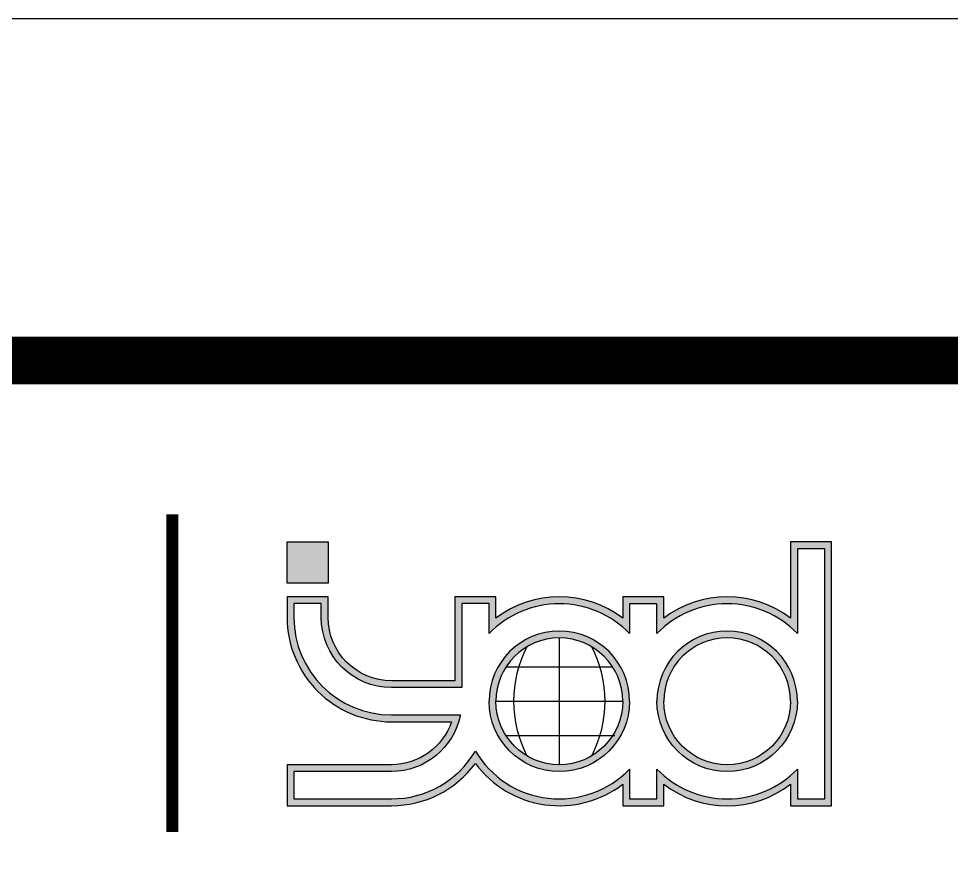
# Model space of a CAD drawing. Extents: x -55118 to 386282, y -631686 to -470886.
# Drawn here: x -52431 to -49702, y -485627 to -483186 of the extents above; entities that cross this region are included whole.
import ezdxf

# ---------------------------------------------------------------- set-up
doc = ezdxf.new("R2010")
doc.units = 0
doc.header["$LTSCALE"] = 1000
doc.header["$MEASUREMENT"] = 0
for name, color, linetype in [('3', 3, 'CONTINUOUS'), ('WALL', 6, 'CONTINUOUS'), ('图框', 4, 'CONTINUOUS'), ('家具', 35, 'CONTINUOUS')]:
    doc.layers.add(name, color=color, linetype=linetype)

# ---------------------------------------------------------------- blocks, each defined once
blk = doc.blocks.new('目录')
at = {"layer": '图框'}
h = blk.add_hatch(color=256, dxfattribs=at)
h.dxf.hatch_style = 1
edge = h.paths.add_edge_path()
edge.add_line((380416.0293867012, 428991.1786193297), (380110.4484078224, 428991.1786193297))
edge.add_line((380110.4484078224, 428991.1786193297), (380110.4484078224, 428871.1533665204))
edge.add_line((380110.4484078224, 428871.1533665204), (380416.0126843585, 428871.1533665204))
edge.add_arc((380416.0126843586, 429176.6357833499), 305.4824168294435, 269.9999999999891, 323.474240117694)
edge.add_arc((380906.9775180175, 429176.6357833499), 305.4824168295625, 216.5257598822865, 307.385783012156)
edge.add_line((381092.4599348471, 428933.9100532777), (381092.4599348471, 428871.1533665204))
edge.add_line((381092.4599348471, 428871.1533665204), (381212.4599348471, 428871.1533665204))
edge.add_line((381212.4599348471, 428871.1533665204), (381212.4599348471, 428933.9100532776))
edge.add_arc((381397.9423516766, 429176.6357833498), 305.4824168294917, 232.6142169878527, 307.3857830121473)
edge.add_line((381583.4247685061, 428933.9100532776), (381583.4247685061, 428871.1533665203))
edge.add_line((381583.4247685061, 428871.1533665203), (381703.4247685061, 428871.1533665203))
edge.add_line((381703.4247685061, 428871.1533665203), (381703.4247685062, 429642.6006170089))
edge.add_line((381703.4247685062, 429642.6006170089), (381583.4247685062, 429642.6006170089))
edge.add_line((381583.4247685062, 429642.6006170089), (381583.4247685061, 429419.361513422))
edge.add_arc((381397.9423516765, 429176.6357833499), 305.4824168294808, 52.61421698783737, 127.3857830121387)
edge.add_line((381212.4599348471, 429419.3615134221), (381212.4599348471, 429482.1182001794))
edge.add_line((381212.4599348471, 429482.1182001794), (381092.4599348471, 429482.1182001794))
edge.add_line((381092.4599348471, 429482.1182001794), (381092.4599348474, 429419.3615134218))
edge.add_arc((380906.9775180176, 429176.6357833499), 305.4824168295187, 52.61421698777412, 127.3857830121407)
edge.add_line((380721.4951011881, 429419.3615134221), (380721.4951011882, 429482.6006170089))
edge.add_line((380721.4951011882, 429482.6006170089), (380601.4951011882, 429482.6006170089))
edge.add_line((380601.4951011882, 429482.6006170089), (380601.495101188, 429236.6357833501))
edge.add_line((380601.495101188, 429236.6357833501), (380416.0126843585, 429236.6357833501))
edge.add_arc((380416.0126843585, 429422.1182001797), 185.48241682956, 180, 270, ccw=False)
edge.add_line((380230.530267529, 429422.1182001797), (380230.4484078224, 429482.6006170089))
edge.add_line((380230.4484078224, 429482.6006170089), (380110.6121272357, 429482.6006170089))
edge.add_line((380110.6121272357, 429482.6006170089), (380110.6939869422, 429422.1182001797))
edge.add_arc((380415.9862994707, 429421.9281538901), 305.2923716810005, 179.9643330393461, 270.0049517867347)
edge.add_line((380416.0126843585, 429116.6357833493), (380591.5225899278, 429116.6357833493))
edge.add_arc((380416.0697077001, 429176.5933488256), 185.4147338801293, 269.9875402400103, 341.1331478830919, ccw=False)
edge = h.paths.add_edge_path(flags=16)
edge.add_line((380130.2846884091, 428891.1786190667), (380416.0126843585, 428891.1786190667))
edge.add_arc((380416.0825443246, 429176.5646383702), 285.3860278540715, 269.9859745016769, 329.3089405150046)
edge.add_arc((380906.9775180176, 429176.6357833498), 285.4824168294969, 210.6961818429149, 316.035707738083)
edge.add_line((381112.4599348472, 428978.4510546428), (381112.4599348471, 428891.1533665204))
edge.add_line((381112.4599348471, 428891.1533665204), (381192.4599348471, 428891.1533665204))
edge.add_line((381192.4599348471, 428891.1533665204), (381192.4599348471, 428978.4510546427))
edge.add_arc((381397.9423516766, 429176.6357833499), 285.4824168295804, 223.9642922619503, 316.0357077380496)
edge.add_line((381603.4247685062, 428978.4510546427), (381603.4247685061, 428891.1533665203))
edge.add_line((381603.4247685061, 428891.1533665203), (381683.4247685061, 428891.1533665203))
edge.add_line((381683.4247685061, 428891.1533665203), (381683.4247685062, 429622.6006170089))
edge.add_line((381683.4247685062, 429622.6006170089), (381603.4247685062, 429622.6006170089))
edge.add_line((381603.4247685062, 429622.6006170089), (381603.4247685061, 429374.820512057))
edge.add_arc((381397.9423516766, 429176.6357833499), 285.4824168294158, 43.96429226194975, 136.0357077380419)
edge.add_line((381192.4599348472, 429374.820512057), (381192.4599348471, 429462.1182001794))
edge.add_line((381192.4599348471, 429462.1182001794), (381112.4599348472, 429462.1182001794))
edge.add_line((381112.4599348472, 429462.1182001794), (381112.4599348475, 429374.8205120565))
edge.add_arc((380906.9775180175, 429176.6357833499), 285.4824168295115, 43.96429226180138, 136.0357077380334)
edge.add_line((380701.4951011881, 429374.820512057), (380701.4951011882, 429462.6006170089))
edge.add_line((380701.4951011882, 429462.6006170089), (380621.4951011882, 429462.6006170089))
edge.add_line((380621.4951011882, 429462.6006170089), (380621.4951011881, 429216.6357833501))
edge.add_line((380621.4951011881, 429216.6357833501), (380416.0126843585, 429216.6357833501))
edge.add_arc((380416.0126843585, 429422.1182001797), 205.48241682956, 180, 270, ccw=False)
edge.add_line((380210.530267529, 429422.1182001797), (380210.4484078224, 429462.6006170088))
edge.add_line((380210.4484078224, 429462.6006170088), (380130.4484078224, 429462.6006170088))
edge.add_line((380130.4484078224, 429462.6006170088), (380130.530267529, 429422.1182001797))
edge.add_arc((380416.0126843585, 429422.1182001797), 285.48241682956, 179.9999999999883, 270)
edge.add_line((380416.0126843585, 429136.6357833501), (380617.5642252261, 429136.6357833501))
edge.add_arc((380416.0633284702, 429176.6054508818), 205.4268378669818, 269.9858748062621, 348.78046076670483, ccw=False)
edge.add_line((380416.0126843585, 428971.1786192575), (380130.2846884091, 428971.1786192575))
edge.add_line((380130.2846884091, 428971.1786192575), (380130.2846884091, 428891.1786190667))
h = blk.add_hatch(color=256, dxfattribs=at)
h.dxf.hatch_style = 1
edge = h.paths.add_edge_path(flags=16)
edge.add_arc((380906.9775180176, 429176.6357833499), 185.4824168295017, 0, 180)
edge.add_arc((380906.9775180176, 429176.6357833498), 185.4824168295017, 180, 360)
edge = h.paths.add_edge_path()
edge.add_arc((380906.9775180176, 429176.6357833499), 205.4824168295017, 0, 180)
edge.add_arc((380906.9775180176, 429176.6357833498), 205.4824168295017, 180, 360)
h = blk.add_hatch(color=256, dxfattribs=at)
h.dxf.hatch_style = 1
edge = h.paths.add_edge_path(flags=16)
edge.add_arc((381397.9423516766, 429176.6357833498), 185.4824168295017, 0, 180)
edge.add_arc((381397.9423516766, 429176.6357833497), 185.4824168295017, 180, 360)
edge = h.paths.add_edge_path()
edge.add_arc((381397.9423516766, 429176.6357833498), 205.4824168295017, 0, 180)
edge.add_arc((381397.9423516766, 429176.6357833497), 205.4824168295017, 180, 360)
at = {"layer": '家具'}
h = blk.add_hatch(color=1, dxfattribs=at)
h.dxf.hatch_style = 1
h.paths.add_polyline_path([(380110.6939869422, 429522.6006170089), (380110.6939869422, 429642.6006170089), (380230.6939869422, 429642.6006170089), (380230.6939869423, 429522.6006170089)])
at = {"layer": '3', "const_width": 35}
blk.add_lwpolyline([(379775.0928005419, 429723.848041037), (379775.0928005419, 428794.7265098017)], dxfattribs=at)
at = {"layer": '图框'}
for p, q in [((376638.666014015, 431173.4256043208), (397638.666014015, 431173.4256043208)), ((380906.9775180175, 429362.1182001794), (380906.9775180175, 428991.1533665203)), ((380751.0088342185, 429277.0225186633), (381062.9462018168, 429277.0225186633)), ((380721.4951011881, 429176.6357833499), (381092.4599348471, 429176.6357833499)), ((380751.0088342185, 429076.2490480365), (381069.3796010795, 429076.2490480365))]:
    blk.add_line(p, q, dxfattribs=at)
at = {"layer": '图框', "const_width": 140}
blk.add_lwpolyline([(377638.7140579515, 403514.5667321009), (396638.7140579515, 403514.5667321009), (396638.7140579515, 430173.4256043208), (377638.7140579515, 430173.4256043208), (377638.7140579515, 403514.5667321009)], dxfattribs=at)
blk.add_lwpolyline([(377638.7140579515, 403514.5667321009), (377638.7140579515, 430173.4256043208), (396638.7140579515, 430173.4256043208), (396638.7140579515, 403514.5667321009)], close=True, dxfattribs=at)
at = {"layer": '图框'}
for points in [[(380416.0293867012, 428991.1786193297), (380110.4484078224, 428991.1786193297), (380110.4484078224, 428871.1533665204), (380416.0126843585, 428871.1533665204, 0.2376538055161539), (380661.495101188, 428994.817494887, 0.4186168234180674), (381092.4599348471, 428933.9100532777), (381092.4599348471, 428871.1533665204), (381212.4599348471, 428871.1533665204), (381212.4599348471, 428933.9100532776, 0.3383430506784432), (381583.4247685061, 428933.9100532776), (381583.4247685061, 428871.1533665203), (381703.4247685061, 428871.1533665203), (381703.4247685062, 429642.6006170089), (381583.4247685062, 429642.6006170089), (381583.4247685061, 429419.361513422, 0.3383430506784684), (381212.4599348471, 429419.3615134221), (381212.4599348471, 429482.1182001794), (381092.4599348471, 429482.1182001794), (381092.4599348474, 429419.3615134218, 0.3383430506787751), (380721.4951011881, 429419.3615134221), (380721.4951011882, 429482.6006170089), (380601.4951011882, 429482.6006170089), (380601.495101188, 429236.6357833501), (380416.0126843585, 429236.6357833501, -0.414213562373095), (380230.530267529, 429422.1182001797), (380230.4484078224, 429482.6006170089), (380110.6121272357, 429482.6006170089), (380110.6939869422, 429422.1182001797, 0.4144212186671263), (380416.0126843585, 429116.6357833493), (380591.5225899278, 429116.6357833493, -0.320803099283007)], [(380130.2846884091, 428891.1786190667), (380416.0126843585, 428891.1786190667, 0.2647854732937349), (380661.4951011881, 429030.9011157296, 0.4949885152069157), (381112.4599348472, 428978.4510546428), (381112.4599348471, 428891.1533665204), (381192.4599348471, 428891.1533665204), (381192.4599348471, 428978.4510546427, 0.4248426189905971), (381603.4247685062, 428978.4510546427), (381603.4247685061, 428891.1533665203), (381683.4247685061, 428891.1533665203), (381683.4247685062, 429622.6006170089), (381603.4247685062, 429622.6006170089), (381603.4247685061, 429374.820512057, 0.4248426189905653), (381192.4599348472, 429374.820512057), (381192.4599348471, 429462.1182001794), (381112.4599348472, 429462.1182001794), (381112.4599348475, 429374.8205120565, 0.4248426189913387), (380701.4951011881, 429374.820512057), (380701.4951011882, 429462.6006170089), (380621.4951011882, 429462.6006170089), (380621.4951011881, 429216.6357833501), (380416.0126843585, 429216.6357833501, -0.414213562373095), (380210.530267529, 429422.1182001797), (380210.4484078224, 429462.6006170088), (380130.4484078224, 429462.6006170088), (380130.530267529, 429422.1182001797, 0.414213562373095), (380416.0126843585, 429136.6357833501), (380617.5642252261, 429136.6357833501, -0.3580251858950874), (380416.0126843585, 428971.1786192575), (380130.2846884091, 428971.1786192575)]]:
    blk.add_lwpolyline(points, format="xyb", close=True, dxfattribs=at)
for points in [[(381112.4599348471, 429176.6357833499, 1), (380701.4951011881, 429176.6357833499, 1)], [(381603.4247685061, 429176.6357833498, 1), (381192.4599348471, 429176.6357833498, 1)], [(381092.4599348471, 429176.6357833499, 1), (380721.4951011881, 429176.6357833499, 1)], [(381583.4247685061, 429176.6357833498, 1), (381212.4599348471, 429176.6357833498, 1)], [(381112.4599348471, 429176.6357833498, -1), (380701.4951011881, 429176.6357833498, -1)], [(381092.4599348471, 429176.6357833498, -1), (380721.4951011881, 429176.6357833498, -1)], [(381603.4247685061, 429176.6357833497, -1), (381192.4599348471, 429176.6357833497, -1)], [(381583.4247685061, 429176.6357833497, -1), (381212.4599348471, 429176.6357833497, -1)]]:
    blk.add_lwpolyline(points, format="xyb", dxfattribs=at)
for centre, radius, start, end in [((380416.0126843585, 429176.6357833499), 295.4824168295138, 0, 0), ((381120.7655620807, 429176.6357833499), 347.4533722853011, 152.7084298455738, 207.2915701544262), ((380693.1894739546, 429176.6357833499), 347.4533722853011, 332.7084298455738, 27.29157015442618)]:
    blk.add_arc(centre, radius, start, end, dxfattribs=at)
at = {"layer": '家具', "color": 1}
blk.add_lwpolyline([(380110.6939869422, 429522.6006170089), (380110.6939869422, 429642.6006170089), (380230.6939869422, 429642.6006170089), (380230.6939869423, 429522.6006170089)], close=True, dxfattribs=at)

msp = doc.modelspace()

# ---------------------------------------------------------------- block references
at = {"layer": 'WALL'}
msp.add_blockref('目录', (-431756.2060152719, -914358.9618764108), dxfattribs=at)

doc.saveas('drawing.dxf')
